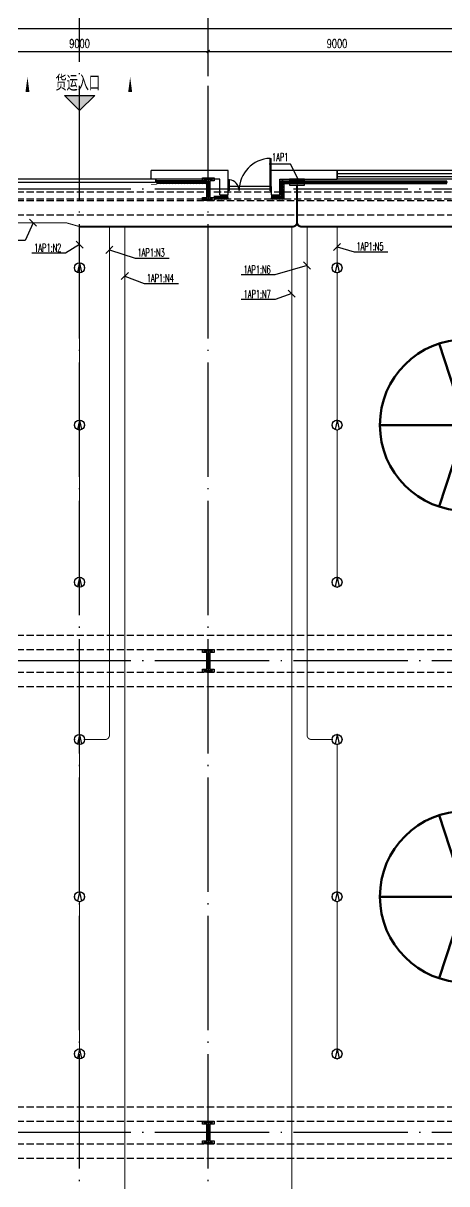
# Model space of a CAD drawing. Extents: x -1396510 to 1250330, y -1892470 to 1623980.
# Drawn here: x 20017 to 34823, y -751423 to -710823 of the extents above; entities that cross this region are included whole.
import ezdxf
from ezdxf.enums import TextEntityAlignment as Align

# ---------------------------------------------------------------- set-up
doc = ezdxf.new("R2010")
doc.units = 0
doc.header["$LTSCALE"] = 1000
doc.header["$MEASUREMENT"] = 0
for name, pattern in [('10平面$0$DASH', [0.35, 0.25, -0.1]), ('DASH', [0.35, 0.25, -0.1]), ('DOTE', [2.42, 2, -0.2, 0.02, -0.2])]:
    doc.linetypes.add(name, pattern=pattern)
doc.layers.get('Defpoints').update_dxf_attribs({"color": 210})
for name, color, linetype in [('10平面$0$WINDOW', 4, 'Continuous'), ('A-AXIS-D', 1, 'Continuous'), ('A-AXIS-DOTE', 14, 'DOTE'), ('A-AXIS-SYMB', 3, 'Continuous'), ('A-HATCH-2', 251, 'Continuous'), ('A-HRAIL', 173, 'Continuous'), ('A-LIN-V', 9, 'Continuous'), ('A-SFCE', 30, 'Continuous'), ('A-TEXT', 61, 'Continuous'), ('A-WINDOW', 140, 'Continuous'), ('AS-COLN', 6, 'Continuous'), ('AS-WALL', 40, 'Continuous'), ('DIM-照明', 3, 'Continuous'), ('DIM-箱柜', 3, 'Continuous'), ('EQUIP-照明', 3, 'Continuous'), ('EQUIP-箱柜', 3, 'Continuous'), ('FH-tri', 180, 'Continuous'), ('WIRE-照明', 1, 'Continuous'), ('建-窗', 4, 'Continuous')]:
    doc.layers.add(name, color=color, linetype=linetype)
doc.layers.add('A-云线2', color=3, linetype='Continuous', plot=False)
doc.styles.add('_TCH_DIM_T3', font='SIMPLEX', dxfattribs={"width": 0.705882, "bigfont": 'GBCBIG'})
doc.styles.add('_TEL_DIM', font='SIMPLEX', dxfattribs={"width": 0.8, "height": 3.5, "bigfont": 'HZTXT'})
doc.styles.add('A-STANDARD', font='SIMPLEX', dxfattribs={"bigfont": 'GBCBIG'})
doc.dimstyles.new('_TCH_ARCH&&100', dxfattribs={"dimtxt": 297.5, "dimasz": 100, "dimexe": 100, "dimexo": 100, "dimgap": 126.25, "dimtad": 1, "dimdec": 0, "dimzin": 0, "dimdsep": 46, "dimtxsty": '_TCH_DIM_T3', "dimblk": 'ARCHTICK', "dimcen": 0.09, "dimclrt": 7, "dimazin": 2, "dimtfac": 1, "dimtdec": 0, "dimtix": 1, "dimtmove": 2, "dimatfit": 3, "dimfxl": 0, "dimtolj": 1, "dimtzin": 0, "dimarcsym": 0})

# ---------------------------------------------------------------- blocks, each defined once
blk = doc.blocks.new('WINDOW2DLIB$DYNSTYLE$00000005')
at = {"color": 0}
for points in [[(-0.5, 0.5), (-0.5, -0.5)], [(-0.5, 0.5), (0.5, 0.5)], [(0.5, -0.5), (0.5, 0.5)], [(0.5, 0.1667), (-0.5, 0.1667)], [(0.5, -0.1667), (-0.5, -0.1667)], [(-0.5, -0.5), (0.5, -0.5)]]:
    blk.add_lwpolyline(points, dxfattribs=at)
blk = doc.blocks.new('10平面$0$$DorLib2D$00000126')
at = {"color": 0, "linetype": 'Continuous'}
for p, q in [((-0.532, 0.5), (-0.532, 0.9)), ((0.532, 0.9), (0.532, 0.5))]:
    blk.add_line(p, q, dxfattribs=at)
at = {"color": 0, "linetype": '10平面$0$DASH'}
for p, q in [((-0.532, 0.9), (0.532, 0.9)), ((-0.532, 0.5), (0.532, 0.5))]:
    blk.add_line(p, q, dxfattribs=at)
blk = doc.blocks.new('DOOR2DLIB$SYSLIB$00000123')
at = {"color": 0}
for p, q in [((0.475, -0.001), (0.475, 0.752)), ((0.475, 0.752), (0.5, 0.752)), ((0.5, -0.001), (0.5, 0.752)), ((-0.5, 0), (-0.5, 0.252)), ((-0.475, 0.252), (-0.5, 0.252)), ((-0.475, 0), (-0.475, 0.252)), ((-0.475, 0), (-0.5, 0)), ((0.475, -0.001), (0.5, -0.001))]:
    blk.add_line(p, q, dxfattribs=at)
for centre, radius, start, end in [((0.505, -0.002), 0.755, 92.2493, 179.7238), ((-0.501, 0.003), 0.251, 359.7899, 84.0974)]:
    blk.add_arc(centre, radius, start, end, dxfattribs=at)
blk = doc.blocks.new('42343243')
at = {"layer": '10平面$0$WINDOW'}
blk.add_line((-252654, 1222620), (-254154, 1222620), dxfattribs=at)
at = {"layer": 'AS-WALL'}
for p, q in [((-254154, 1223170), (-256854, 1223170)), ((-256854, 1222870), (-256854, 1223170)), ((-254154, 1222620), (-254154, 1223170)), ((-250354, 1223170), (-252654, 1223170)), ((-252654, 1222620), (-252654, 1223170)), ((-250354, 1222870), (-250354, 1223170)), ((-254454, 1222870), (-256854, 1222870)), ((-254454, 1222320), (-254454, 1222870)), ((-254154, 1222320), (-254154, 1222620)), ((-252654, 1222620), (-252654, 1222320)), ((-252354, 1222870), (-250354, 1222870)), ((-252354, 1222320), (-252354, 1222870)), ((-254454, 1222320), (-254154, 1222320)), ((-252654, 1222320), (-252354, 1222320))]:
    blk.add_line(p, q, dxfattribs=at)
at = {"layer": '10平面$0$WINDOW', "zscale": 300}
for name, p, xscale, yscale, rotation in [('DOOR2DLIB$SYSLIB$00000123', (-253404, 1222470), -1500, -1500, 179.9999999999555), ('10平面$0$$DorLib2D$00000126', (-259354, 1223020), 5000, 300, 179.9999999999992)]:
    blk.add_blockref(name, p, dxfattribs=dict(at, xscale=xscale, yscale=yscale, rotation=rotation))
at = {"layer": '建-窗', "xscale": -20900, "yscale": -300, "zscale": 300, "rotation": 359.9999999994902}
blk.add_blockref('WINDOW2DLIB$DYNSTYLE$00000005', (-239904, 1223020), dxfattribs=at)
blk = doc.blocks.new('nt66')
at = {"layer": 'A-HATCH-2', "color": 8}
blk.add_lwpolyline([(-195840, 766870), (-195440, 766870), (-195440, 766758), (-195586, 766758), (-195586, 766182), (-195440, 766182), (-195440, 766070), (-195840, 766070), (-195840, 766182), (-195694, 766182), (-195694, 766758), (-195840, 766758)], close=True, dxfattribs=at)
at = {"layer": 'AS-COLN'}
blk.add_lwpolyline([(-195790, 766820), (-195490, 766820), (-195490, 766808), (-195636, 766808), (-195636, 766132), (-195490, 766132), (-195490, 766120), (-195790, 766120), (-195790, 766132), (-195644, 766132), (-195644, 766808), (-195790, 766808)], close=True, dxfattribs=at)
blk = doc.blocks.new('33333')
for p in [(-59214, -43900), (-59214, -60400), (-59214, -76900)]:
    blk.add_blockref('nt66', p)
blk = doc.blocks.new('w42343')
at = {"layer": 'A-HATCH-2', "color": 8, "linetype": 'DASH'}
for p, q in [((-263654, 722170), (-128354, 722170)), ((-263654, 721670), (-128354, 721670)), ((-263654, 706970), (-128354, 706970)), ((-263654, 706470), (-128354, 706470)), ((-263654, 705670), (-128354, 705670)), ((-263654, 705170), (-128354, 705170)), ((-263654, 690470), (-128354, 690470)), ((-263654, 689970), (-128354, 689970)), ((-263654, 689170), (-128354, 689170)), ((-263654, 688670), (-128354, 688670))]:
    blk.add_line(p, q, dxfattribs=at)
blk = doc.blocks.new('w4324324')
at = {"layer": 'A-HATCH-2', "color": 0, "lineweight": 60}
for q in [(-1694760, 686605), (-1697614, 684532), (-1691907, 684532), (-1696524, 681178), (-1692997, 681178)]:
    blk.add_line((-1694760, 683605), q, dxfattribs=at)
blk.add_circle((-1694760, 683605), 3000, dxfattribs=at)
blk = doc.blocks.new('ner546')
at = {"layer": 'A-LIN-V', "color": 8}
for p in [(614780, 43256), (631280, 43256)]:
    blk.add_blockref('w4324324', p, dxfattribs=at)
blk = doc.blocks.new('3333')
at = {"layer": 'A-SFCE', "const_width": 20}
blk.add_lwpolyline([(-227064, 766320), (-227064, 766510), (-227244, 766510), (-227244, 766320)], dxfattribs=at)
blk = doc.blocks.new('_ArchTick')
at = {"color": 0, "linetype": 'ByBlock', "const_width": 0.4}
blk.add_lwpolyline([(-0.5, -0.5), (0.5, 0.5)], dxfattribs=at)
blk = doc.blocks.new('*D5769')
at = {"layer": 'A-AXIS-D', "color": 0, "lineweight": -2, "transparency": 16777216}
for p, q in [((21300, 3960), (21300, 4920)), ((30300, 3960), (30300, 4920)), ((21300, 4820), (30300, 4820))]:
    blk.add_line(p, q, dxfattribs=at)
at = {"layer": 'Defpoints', "color": 0, "transparency": 16777216}
for p in [(30300, 4820), (21300, 3860), (30300, 3860)]:
    blk.add_point(p, dxfattribs=at)
at = {"layer": 'A-AXIS-D', "color": 0, "lineweight": -2, "transparency": 16777216, "xscale": 100, "yscale": 100, "zscale": 100, "rotation": 180}
blk.add_blockref('_ArchTick', (21300, 4820), dxfattribs=at)
at = {"layer": 'A-AXIS-D', "color": 0, "lineweight": -2, "transparency": 16777216, "xscale": 100, "yscale": 100, "zscale": 100}
blk.add_blockref('_ArchTick', (30300, 4820), dxfattribs=at)
at = {"layer": 'A-AXIS-D', "color": 7, "transparency": 16777216, "insert": (25800, 5095), "char_height": 297.5, "attachment_point": 5, "style": '_TCH_DIM_T3'}
blk.add_mtext('\\A1;9000', dxfattribs=at)
blk = doc.blocks.new('*D5770')
at = {"layer": 'A-AXIS-D', "color": 0, "lineweight": -2, "transparency": 16777216}
for p, q in [((30300, 3960), (30300, 4920)), ((39300, 3960), (39300, 4920)), ((30300, 4820), (39300, 4820))]:
    blk.add_line(p, q, dxfattribs=at)
at = {"layer": 'Defpoints', "color": 0, "transparency": 16777216}
for p in [(39300, 4820), (30300, 3860), (39300, 3860)]:
    blk.add_point(p, dxfattribs=at)
at = {"layer": 'A-AXIS-D', "color": 0, "lineweight": -2, "transparency": 16777216, "xscale": 100, "yscale": 100, "zscale": 100, "rotation": 180}
blk.add_blockref('_ArchTick', (30300, 4820), dxfattribs=at)
at = {"layer": 'A-AXIS-D', "color": 0, "lineweight": -2, "transparency": 16777216, "xscale": 100, "yscale": 100, "zscale": 100}
blk.add_blockref('_ArchTick', (39300, 4820), dxfattribs=at)
at = {"layer": 'A-AXIS-D', "color": 7, "transparency": 16777216, "insert": (34800, 5095), "char_height": 297.5, "attachment_point": 5, "style": '_TCH_DIM_T3'}
blk.add_mtext('\\A1;9000', dxfattribs=at)
blk = doc.blocks.new('*D5785')
at = {"layer": 'A-AXIS-D', "color": 0, "lineweight": -2, "transparency": 16777216}
for p, q in [((-900, 4060), (-900, 5720)), ((157100, 4060), (157100, 5720)), ((-900, 5620), (157100, 5620))]:
    blk.add_line(p, q, dxfattribs=at)
at = {"layer": 'Defpoints', "color": 0, "transparency": 16777216}
for p in [(157100, 5620), (-900, 3960), (157100, 3960)]:
    blk.add_point(p, dxfattribs=at)
at = {"layer": 'A-AXIS-D', "color": 0, "lineweight": -2, "transparency": 16777216, "xscale": 100, "yscale": 100, "zscale": 100, "rotation": 180}
blk.add_blockref('_ArchTick', (-900, 5620), dxfattribs=at)
at = {"layer": 'A-AXIS-D', "color": 0, "lineweight": -2, "transparency": 16777216, "xscale": 100, "yscale": 100, "zscale": 100}
blk.add_blockref('_ArchTick', (157100, 5620), dxfattribs=at)
at = {"layer": 'A-AXIS-D', "color": 7, "transparency": 16777216, "insert": (78100, 5895), "char_height": 297.5, "attachment_point": 5, "style": '_TCH_DIM_T3'}
blk.add_mtext('\\A1;158000', dxfattribs=at)
blk = doc.blocks.new('99平面图例外参$0$$LinePat$圆环')
for points in [[(0, 150), (300, 150)], [(0, 0), (300, 0)], [(0, -150), (300, -150)]]:
    blk.add_lwpolyline(points)
at = {"color": 0}
blk.add_circle((150, 0), 150, dxfattribs=at)
blk = doc.blocks.new('$equip$00002832')
for q in [(-0.2, -0.46), (0.2, -0.46)]:
    blk.add_line((0, 0.5), q)
at = {"const_width": 0.0571}
blk.add_lwpolyline([(0.5, 0, 1), (-0.5, 0, 1), (0.5, 0, -0.625089)], format="xyb", dxfattribs=at)
blk.add_circle((0, 0), 0.5)
for p in [(-0.5, 0), (0, 0.5), (0.5, 0), (0, -0.5)]:
    blk.add_point(p)
at = {"color": 7, "style": '_TEL_DIM', "flags": 1}
for tag in ['A', 'REMARK']:
    blk.add_attdef(tag, text='', height=0.00002, dxfattribs=at).set_placement((0, 0), align=Align.MIDDLE_CENTER)
blk = doc.blocks.new('*X128')
at = {"color": 0}
for p, q in [((-250, 33), (-183, 100)), ((-250, 68), (-218, 100)), ((-247, 0), (-147, 100)), ((-212, 0), (-112, 100)), ((-177, 0), (-77, 100)), ((-141, 0), (-41, 100)), ((-106, 0), (-6, 100)), ((-71, 0), (29, 100)), ((-35, 0), (65, 100)), ((0, 0), (100, 100)), ((35, 0), (135, 100)), ((71, 0), (171, 100)), ((106, 0), (206, 100)), ((141, 0), (241, 100)), ((177, 0), (250, 73)), ((212, 0), (250, 38)), ((247, 0), (250, 3))]:
    blk.add_line(p, q, dxfattribs=at)
blk = doc.blocks.new('$equip$00002929')
for p, q in [((-0.75, 0.6), (-0.75, 0)), ((0.75, 0.6), (-0.75, 0.6)), ((-0.75, 0.3), (0.75, 0.3)), ((-0.75, 0), (0.75, 0)), ((0.75, 0), (0.75, 0.6))]:
    blk.add_line(p, q)
for points, const_width in [([(-0.75, 0.15), (0.75, 0.15)], 0.3), ([(-0.75, 0.6), (-0.75, 0), (0.75, 0), (0.75, 0.6), (-0.75, 0.6), (-0.75, 0)], 0.0571)]:
    blk.add_lwpolyline(points, dxfattribs=dict(const_width=const_width))
for p in [(-0.75, 0.3), (0, 0.6), (0, 0), (0.75, 0.3)]:
    blk.add_point(p)
at = {"xscale": 0.00300000000061118, "yscale": 0.00300000000061118, "zscale": 0.00300000000061118}
blk.add_blockref('*X128', (0, 0), dxfattribs=at)
at = {"color": 7, "style": '_TEL_DIM', "flags": 1}
for tag in ['A', 'REMARK']:
    blk.add_attdef(tag, text='', height=0.00002, dxfattribs=at).set_placement((0, 0), align=Align.MIDDLE_CENTER)
blk = doc.blocks.new('世赫2#厂房一层0821')
at = {"layer": 'FH-tri'}
h = blk.add_hatch(color=8, dxfattribs=at)
h.dxf.hatch_style = 1
h.paths.add_polyline_path([(25269.7, 3282.6), (26330.3, 3282.6), (25800, 2752.3)])
at = {"layer": 'A-AXIS-DOTE', "color": 8, "ltscale": 2}
for p, q in [((25800, -87498.9), (25800, 6300)), ((30300, -87498.9), (30300, 6300)), ((163114.2, 0), (-11095.8, 0)), ((163114.2, -16500), (-11095.8, -16500)), ((163114.2, -33000), (-11095.8, -33000))]:
    blk.add_line(p, q, dxfattribs=at)
at = {"layer": 'A-AXIS-SYMB', "color": 8}
for points in [[(23980, 2460, 0, 0, 0), (23980, 3920, 0, 140, 0), (23980, 3395, 0, 0, 0)], [(27570, 2460, 0, 0, 0), (27570, 3920, 0, 140, 0), (27570, 3395, 0, 0, 0)]]:
    blk.add_lwpolyline(points, format="xyseb", dxfattribs=at)
at = {"layer": 'A-SFCE', "linetype": 'DASH'}
for p, q in [((30150, -100), (21550, -100)), ((30150, -350), (21550, -350))]:
    blk.add_line(p, q, dxfattribs=at)
at = {"layer": 'A-SFCE', "color": 2, "linetype": 'DASH'}
for p, q in [((39150, -100), (30450, -100)), ((39150, -350), (30450, -350))]:
    blk.add_line(p, q, dxfattribs=at)
at = {"layer": 'FH-tri', "color": 8}
blk.add_lwpolyline([(25269.7, 3282.6), (26330.3, 3282.6), (26330.3, 3282.6), (25800, 2752.3)], close=True, dxfattribs=at)
at = {"layer": 'A-HRAIL', "yscale": 0.3333333333111111, "zscale": 0.3333333333111111}
for p, xscale, rotation in [((28592.5, 244), -0.344473774357088, 359.999999999795), ((28695.9, 244), -0.344473774357088, 359.999999999795), ((28799.2, 244), -0.344473774357088, 359.999999999795), ((28902.6, 244), -0.344473774357088, 359.999999999795), ((29005.9, 244), -0.344473774357088, 359.999999999795), ((29109.2, 244), -0.344473774357088, 359.999999999795), ((29212.6, 244), -0.344473774357088, 359.999999999795), ((29315.9, 244), -0.344473774357088, 359.999999999795), ((29419.3, 244), -0.344473774357088, 359.999999999795), ((29522.6, 244), -0.344473774357088, 359.999999999795), ((29625.9, 244), -0.344473774357088, 359.999999999795), ((29729.3, 244), -0.344473774357088, 359.999999999795), ((29832.6, 244), -0.344473774357088, 359.999999999795), ((29936, 244), -0.344473774357088, 359.999999999795), ((30039.3, 244), -0.344473774357088, 359.999999999795), ((30142.7, 244), -0.344473774357088, 359.999999999795), ((30246, 244), -0.344473774357088, 359.999999999795), ((32900, 191.7), -0.3611111226889233, 270), ((32850, 244), 0.338412741900589, 2.033568827363012e-10), ((32900, 83.3), -0.3611111226889233, 270), ((32900, -25), -0.3611111226889233, 270), ((32951.5, 244), 0.338412741900589, 2.033568827363012e-10), ((33053, 244), 0.338412741900589, 2.033568827363012e-10), ((33154.6, 244), 0.338412741900589, 2.033568827363012e-10), ((33256.1, 244), 0.338412741900589, 2.033568827363012e-10), ((33357.6, 244), 0.338412741900589, 2.033568827363012e-10), ((33459.1, 244), 0.338412741900589, 2.033568827363012e-10), ((33560.7, 244), 0.338412741900589, 2.033568827363012e-10), ((33662.2, 244), 0.338412741900589, 2.033568827363012e-10), ((33763.7, 244), 0.338412741900589, 2.033568827363012e-10), ((33865.2, 244), 0.338412741900589, 2.033568827363012e-10), ((33966.8, 244), 0.338412741900589, 2.033568827363012e-10), ((34068.3, 244), 0.338412741900589, 2.033568827363012e-10), ((34169.8, 244), 0.338412741900589, 2.033568827363012e-10), ((34271.3, 244), 0.338412741900589, 2.033568827363012e-10), ((34372.9, 244), 0.338412741900589, 2.033568827363012e-10), ((34474.4, 244), 0.338412741900589, 2.033568827363012e-10), ((34575.9, 244), 0.338412741900589, 2.033568827363012e-10), ((34677.4, 244), 0.338412741900589, 2.033568827363012e-10), ((34779, 244), 0.338412741900589, 2.033568827363012e-10), ((34880.5, 244), 0.338412741900589, 2.033568827363012e-10), ((34982, 244), 0.338412741900589, 2.033568827363012e-10), ((35083.5, 244), 0.338412741900589, 2.033568827363012e-10), ((35185, 244), 0.338412741900589, 2.033568827363012e-10), ((35286.6, 244), 0.338412741900589, 2.033568827363012e-10), ((35388.1, 244), 0.338412741900589, 2.033568827363012e-10), ((35489.6, 244), 0.338412741900589, 2.033568827363012e-10), ((35591.1, 244), 0.338412741900589, 2.033568827363012e-10), ((35692.7, 244), 0.338412741900589, 2.033568827363012e-10), ((35794.2, 244), 0.338412741900589, 2.033568827363012e-10), ((35895.7, 244), 0.338412741900589, 2.033568827363012e-10), ((35997.2, 244), 0.338412741900589, 2.033568827363012e-10), ((36098.8, 244), 0.338412741900589, 2.033568827363012e-10), ((36200.3, 244), 0.338412741900589, 2.033568827363012e-10), ((36301.8, 244), 0.338412741900589, 2.033568827363012e-10), ((36403.3, 244), 0.338412741900589, 2.033568827363012e-10), ((36504.9, 244), 0.338412741900589, 2.033568827363012e-10), ((36606.4, 244), 0.338412741900589, 2.033568827363012e-10), ((36707.9, 244), 0.338412741900589, 2.033568827363012e-10), ((36809.4, 244), 0.338412741900589, 2.033568827363012e-10), ((36911, 244), 0.338412741900589, 2.033568827363012e-10), ((37012.5, 244), 0.338412741900589, 2.033568827363012e-10), ((37114, 244), 0.338412741900589, 2.033568827363012e-10), ((37215.5, 244), 0.338412741900589, 2.033568827363012e-10), ((37317, 244), 0.338412741900589, 2.033568827363012e-10), ((37418.6, 244), 0.338412741900589, 2.033568827363012e-10), ((37520.1, 244), 0.338412741900589, 2.033568827363012e-10), ((37621.6, 244), 0.338412741900589, 2.033568827363012e-10), ((37723.1, 244), 0.338412741900589, 2.033568827363012e-10), ((37824.7, 244), 0.338412741900589, 2.033568827363012e-10), ((37926.2, 244), 0.338412741900589, 2.033568827363012e-10), ((38027.7, 244), 0.338412741900589, 2.033568827363012e-10), ((38129.2, 244), 0.338412741900589, 2.033568827363012e-10), ((38230.8, 244), 0.338412741900589, 2.033568827363012e-10), ((38332.3, 244), 0.338412741900589, 2.033568827363012e-10), ((38433.8, 244), 0.338412741900589, 2.033568827363012e-10), ((38535.3, 244), 0.338412741900589, 2.033568827363012e-10), ((32900, -133.3), -0.3611111226889233, 270), ((32900, -241.7), -0.3611111226889233, 270), ((32900, -350), -0.3611111226889233, 270)]:
    blk.add_blockref('99平面图例外参$0$$LinePat$圆环', p, dxfattribs=dict(at, xscale=xscale, rotation=rotation))
for p, xscale in [((30600, -300), -0.3333327848855343), ((30700, -300), -0.3333327848855343), ((30800, -300), -0.3333327848855343), ((30900, -300), -0.3333327848855343), ((31000, -300), -0.3333327848855343), ((32612.5, -300), -0.3749999998826196), ((32725, -300), -0.3749999998826196), ((32837.5, -300), -0.3749999998826196), ((32950, -300), -0.3749999998826196)]:
    blk.add_blockref('99平面图例外参$0$$LinePat$圆环', p, dxfattribs=dict(at, xscale=xscale))
at = {"layer": 'A-LIN-V', "color": 8, "rotation": 90.00000000000001}
blk.add_blockref('ner546', (766160.7, 1055230), dxfattribs=at)
at = {"layer": 'A-SFCE', "xscale": -1, "rotation": 270}
blk.add_blockref('3333', (-738020.8, 227404.2), dxfattribs=at)
at = {"layer": 'A-WINDOW'}
for name, p in [('42343243', (285154.2, -1222520)), ('33333', (285154.2, -722570)), ('w42343', (285154.2, -722570))]:
    blk.add_blockref(name, p, dxfattribs=at)
at = {"layer": 'A-TEXT', "color": 8, "style": 'A-STANDARD'}
blk.add_text('货运入口', height=540.14, dxfattribs=at).set_placement((24958.7, 3444.7))
at = {"layer": 'A-AXIS-D'}
for base, p1, p2, picture, middle in [((157100, 5620), (-900, 3960), (157100, 3960), '*D5785', (78100, 5895)), ((30300, 4820), (21300, 3860), (30300, 3860), '*D5769', (25800, 5095)), ((39300, 4820), (30300, 3860), (39300, 3860), '*D5770', (34800, 5095))]:
    dim = blk.add_linear_dim(base=base, p1=p1, p2=p2, angle=0, dimstyle='_TCH_ARCH&&100', dxfattribs=at)
    dim.commit()
    dim.dimension.update_dxf_attribs({"geometry": picture, "text_midpoint": middle, "dimtype": 161})

msp = doc.modelspace()

# ---------------------------------------------------------------- linework, layer by layer
at = {"layer": 'DIM-照明'}
for p, q in [((20236.3, -717680.9), (20483.7, -717928.4)), ((22109.6, -718693.7), (21862.1, -718446.3)), ((31109.6, -718526.3), (30862.1, -718773.7)), ((23155.3, -718626.3), (22907.8, -718873.7)), ((30063.8, -719423.7), (29816.3, -719176.3)), ((23693.9, -719546.3), (23446.4, -719793.7)), ((29525.2, -720403.7), (29277.7, -720156.3))]:
    msp.add_line(p, q, dxfattribs=at)
for points in [[(20360, -717804.7), (20090, -718430)], [(20090, -718430), (18979, -718430)], [(21985.8, -718570), (21500, -718870)], [(21500, -718870), (20317, -718870)], [(23031.6, -718750), (23930, -719040)], [(30985.8, -718650), (31580, -718820)], [(31580, -718820), (32763, -718820)], [(23930, -719040), (25113, -719040)], [(29940.1, -719300), (28810, -719630)], [(23570.2, -719670), (24250, -719930)], [(28810, -719630), (27635, -719630)], [(24250, -719930), (25441, -719930)], [(28820, -720490), (27637, -720490)], [(29401.5, -720280), (28820, -720490)]]:
    msp.add_lwpolyline(points, dxfattribs=at)
at = {"layer": 'DIM-箱柜'}
for p, q in [((29359.7, -715752), (28610, -715752)), ((29627.1, -716280), (29359.7, -715752))]:
    msp.add_line(p, q, dxfattribs=at)
at = {"layer": 'WIRE-照明', "linetype": 'Continuous'}
for points, const_width in [([(29590, -717787.6), (29590, -716490)], 70), ([(17198.3, -717804.7), (21497.8, -717804.7)], 35), ([(21538.9, -717810.4), (21985.8, -717937.6)], 35), ([(21985.8, -717937.6), (29440, -717937.6)], 70), ([(21985.8, -719205), (21985.8, -717937.6)], 35), ([(23031.6, -735730), (23031.6, -717937.6)], 35), ([(23570.2, -752230), (23570.2, -717937.6)], 35), ([(29401.5, -752230), (29401.5, -717937.6)], 35), ([(57985.8, -717937.6), (29740, -717937.6)], 70), ([(29940.1, -735730), (29940.1, -717937.6)], 35), ([(30985.8, -719205), (30985.8, -717937.6)], 35), ([(21985.8, -724705), (21985.8, -719555)], 35), ([(30985.8, -724705), (30985.8, -719555)], 35), ([(21985.8, -730205), (21985.8, -725055)], 35), ([(30985.8, -730205), (30985.8, -725055)], 35), ([(21985.8, -741205), (21985.8, -736055)], 35), ([(22160.8, -735880), (22881.6, -735880)], 35), ([(30810.8, -735880), (30090.1, -735880)], 35), ([(30985.8, -741205), (30985.8, -736055)], 35), ([(21985.8, -746705), (21985.8, -741555)], 35), ([(30985.8, -746705), (30985.8, -741555)], 35)]:
    msp.add_lwpolyline(points, dxfattribs=dict(at, const_width=const_width))
for points, const_width in [([(21538.9, -717810.4, 0.0694286), (21497.8, -717804.7)], 35), ([(29440, -717937.6, 0.4142136), (29590, -717787.6)], 70), ([(29740, -717937.6, -0.4142136), (29590, -717787.6)], 70), ([(22881.6, -735880, 0.4142136), (23031.6, -735730)], 35), ([(30090.1, -735880, -0.4142136), (29940.1, -735730)], 35)]:
    msp.add_lwpolyline(points, format="xyb", dxfattribs=dict(at, const_width=const_width))

# ---------------------------------------------------------------- block references
at = {"layer": 'A-云线2'}
msp.add_blockref('世赫2#厂房一层0821', (-3814.2, -716630), dxfattribs=at)
at = {"layer": 'EQUIP-照明', "xscale": 350, "yscale": 350, "zscale": 350}
for p in [(21985.8, -719380), (30985.8, -719380), (21985.8, -724880), (30985.8, -724880), (21985.8, -730380), (30985.8, -730380), (21985.8, -735880), (30985.8, -735880), (21985.8, -741380), (30985.8, -741380), (21985.8, -746880), (30985.8, -746880)]:
    msp.add_blockref('$equip$00002832', p, dxfattribs=at)
at = {"layer": 'EQUIP-箱柜', "xscale": 350, "yscale": 350, "zscale": 350, "rotation": 180}
msp.add_blockref('$equip$00002929', (29590, -716280), dxfattribs=at)

# ---------------------------------------------------------------- texts
at = {"layer": 'DIM-照明', "color": 7, "style": '_TEL_DIM', "width": 0.6}
for s, p in [('1AP1:N2', (20404.5, -718820)), ('1AP1:N5', (31667.5, -718770)), ('1AP1:N3', (24017.5, -718990)), ('1AP1:N6', (27722.5, -719580)), ('1AP1:N4', (24337.5, -719880)), ('1AP1:N7', (27724.5, -720440))]:
    msp.add_text(s, height=280, dxfattribs=at).set_placement(p)
at = {"layer": 'DIM-箱柜', "color": 7, "style": '_TEL_DIM', "width": 0.6}
msp.add_text('1AP1', height=280, dxfattribs=at).set_placement((28715, -715647))

doc.saveas('drawing.dxf')
